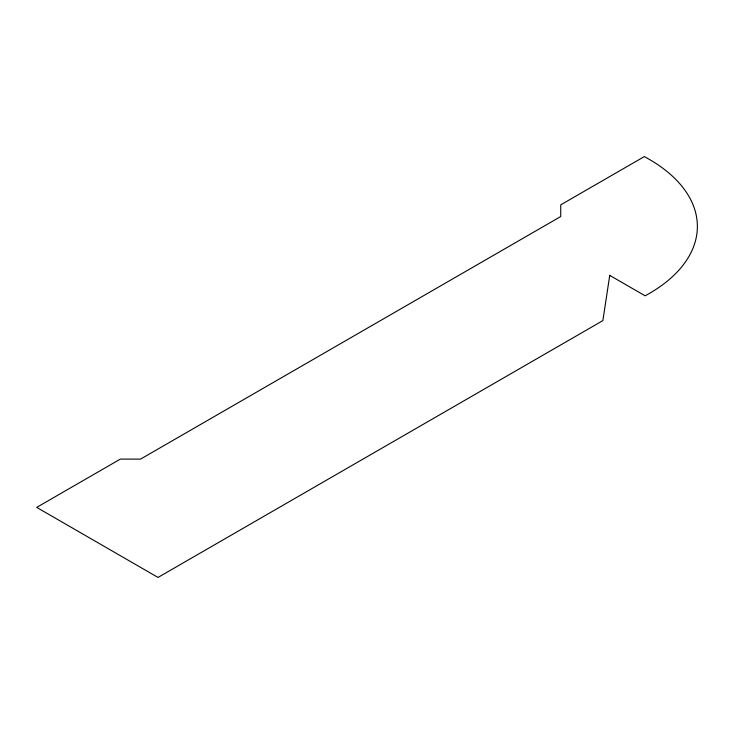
<?xml version="1.0" encoding="UTF-8"?>
<svg xmlns="http://www.w3.org/2000/svg" width="734" height="734" viewBox="0 0 734 734"><rect width="100%" height="100%" fill="white"/><g stroke="black" fill="none" stroke-linecap="round" stroke-linejoin="round"><path stroke-width="1.1" d="M609.734 275.378L602.88 320.611L158.021 577.438L36.7 507.396L120.339 459.108L140.561 459.108L560.739 216.521L560.739 204.841L644.379 156.562L651.691 160.783A164.343 94.879 0 0 1 645.122 295.811L609.734 275.378"/></g></svg>
